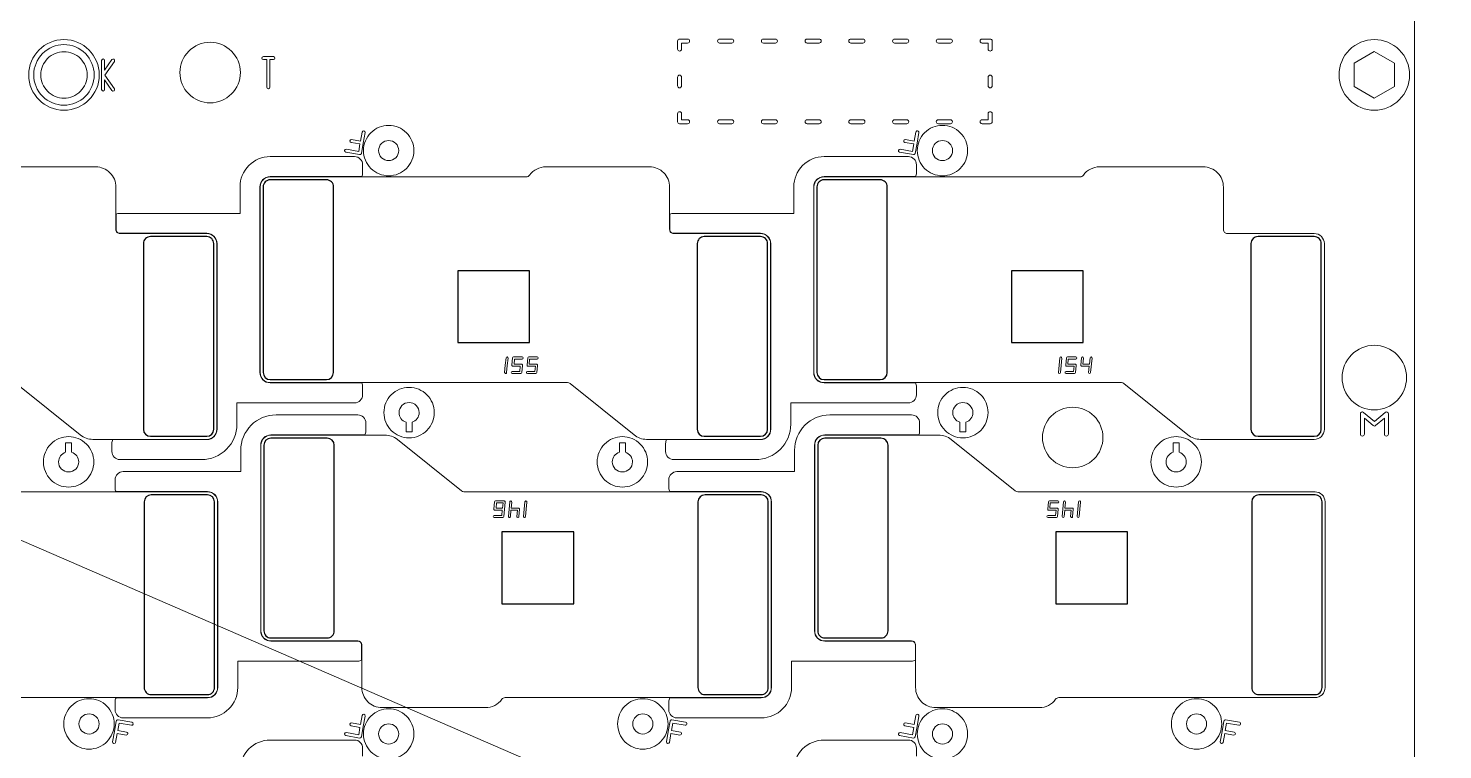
# Model space of a CAD drawing. Extents: x 2541 to 3941, y 2348 to 3338.
# Drawn here: x 3621.2 to 3691.3, y 2977.1 to 3012.8 of the extents above; entities that cross this region are included whole.
import ezdxf

# ---------------------------------------------------------------- set-up
doc = ezdxf.new("R2010")
doc.units = 0
doc.layers.get('0').update_dxf_attribs({"lineweight": 0})
doc.layers.add('barcodea-b_layer1', color=2, linetype='Continuous')
doc.layers.add('susa-b_layer0', color=1, linetype='Continuous')
doc.layers.add('備註', color=1, linetype='Continuous', lineweight=0)

msp = doc.modelspace()

# ---------------------------------------------------------------- linework, layer by layer
at = {"linetype": 'Continuous'}
for points in [[(3689.94795, 3057.52356), (3689.94795, 2915.09945, 0.142084), (3687.18575, 2915.45844), (3687.18575, 2914.95186, -0.19212), (3690.44795, 2914.25854), (3690.44795, 2906.77522, -0.192121), (3687.18575, 2906.0819), (3687.18575, 2905.57531, 0.013526), (3687.45389, 2905.54135)], [(3624.96528, 3010.75245), (3624.96528, 3011.2318, 1), (3624.81528, 3011.2318), (3624.81528, 3009.7914, 1), (3624.96528, 3009.7914), (3624.96528, 3010.27074)], [(3625.44871, 3009.83398), (3624.98139, 3010.5116), (3625.44871, 3011.18922, 1), (3625.32523, 3011.27438), (3624.96528, 3010.75245)], [(3624.96528, 3010.27074), (3625.32523, 3009.74882, 1), (3625.44871, 3009.83398)], [(3688.64637, 2992.72137), (3688.64637, 2993.71475, 0.63678), (3688.48216, 2993.79141), (3687.95035, 2993.34823), (3687.41853, 2993.79141, 0.63678), (3687.25432, 2993.71475), (3687.25432, 2992.72137, 1), (3687.45432, 2992.72137), (3687.45432, 2993.50124)], [(3687.45432, 2993.50124), (3687.88633, 2993.14123, 0.362064), (3688.01436, 2993.14123), (3688.44637, 2993.50124)], [(3688.44637, 2993.50124), (3688.44637, 2992.72137, 1), (3688.64637, 2992.72137)], [(3637.76437, 2976.75701), (3637.76437, 2977.15701, 0.414218), (3637.36437, 2977.55701), (3633.17948, 2977.55701, 0.414364), (3631.6796, 2976.05638)], [(3665.23437, 2976.75701), (3665.23437, 2977.15701, 0.414218), (3664.83437, 2977.55701), (3660.64948, 2977.55701, 0.414364), (3659.1496, 2976.05638)]]:
    msp.add_lwpolyline(points, format="xyb", dxfattribs=at)
for points in [[(3631.6975, 3010.63423, 0.414215), (3630.1975, 3012.13423, 0.414215), (3628.6975, 3010.63423, 0.414215), (3630.1975, 3009.13423, 0.414215)], [(3653.88444, 3012.09488, 1), (3653.88444, 3012.29488), (3653.48444, 3012.29488, 0.414228), (3653.38444, 3012.19488), (3653.38444, 3011.79488, 1), (3653.58444, 3011.79488), (3653.58444, 3012.09488)], [(3656.0714, 3012.09488, 1), (3656.0714, 3012.29488), (3655.4714, 3012.29488, 1), (3655.4714, 3012.09488)], [(3658.2414, 3012.09488, 1), (3658.2414, 3012.29488), (3657.6414, 3012.29488, 1), (3657.6414, 3012.09488)], [(3660.4114, 3012.09488, 1), (3660.4114, 3012.29488), (3659.8114, 3012.29488, 1), (3659.8114, 3012.09488)], [(3662.5814, 3012.09488, 1), (3662.5814, 3012.29488), (3661.9814, 3012.29488, 1), (3661.9814, 3012.09488)], [(3664.7514, 3012.09488, 1), (3664.7514, 3012.29488), (3664.1514, 3012.29488, 1), (3664.1514, 3012.09488)], [(3666.9214, 3012.09488, 1), (3666.9214, 3012.29488), (3666.3214, 3012.29488, 1), (3666.3214, 3012.09488)], [(3668.9914, 3011.79488), (3668.9914, 3012.19488, 0.414228), (3668.8914, 3012.29488), (3668.4914, 3012.29488, 1), (3668.4914, 3012.09488), (3668.7914, 3012.09488), (3668.7914, 3011.79488, 1)], [(3689.69795, 3010.51688, 0.414215), (3687.94795, 3012.26688, 0.414215), (3686.19795, 3010.51688, 0.414215), (3687.94795, 3008.76688, 0.414215)], [(3624.44795, 3010.51688, -0.414215), (3622.94795, 3009.01688, -0.414215), (3621.44795, 3010.51688, -0.414215), (3622.94795, 3012.01688, -0.414215)], [(3624.09795, 3010.51688, 0.414215), (3622.94795, 3011.66688, 0.414215), (3621.79795, 3010.51688, 0.414215), (3622.94795, 3009.36688, 0.414215)], [(3633.33652, 3011.27414, 1), (3633.33652, 3011.42414), (3633.08818, 3011.42414), (3632.83983, 3011.42414, 1), (3632.83983, 3011.27414), (3633.01318, 3011.27414), (3633.01318, 3009.90875, 1), (3633.16318, 3009.90875), (3633.16318, 3011.27414)], [(3653.58444, 3009.97488), (3653.58444, 3010.40608, 1), (3653.38444, 3010.40608), (3653.38444, 3009.97488, 1)], [(3668.9914, 3009.97488), (3668.9914, 3010.40608, 1), (3668.7914, 3010.40608), (3668.7914, 3009.97488, 1)], [(3653.88444, 3008.09488, 1), (3653.88444, 3008.29488), (3653.58444, 3008.29488), (3653.58444, 3008.59488, 1), (3653.38444, 3008.59488), (3653.38444, 3008.19488, 0.414228), (3653.48444, 3008.09488)], [(3668.9914, 3008.19488), (3668.9914, 3008.59488, 1), (3668.7914, 3008.59488), (3668.7914, 3008.29488), (3668.4914, 3008.29488, 1), (3668.4914, 3008.09488), (3668.8914, 3008.09488, 0.414228)], [(3640.3051, 3006.76785, 0.414215), (3639.0551, 3008.01785, 0.414215), (3637.8051, 3006.76785, 0.414215), (3639.0551, 3005.51785, 0.414215)], [(3656.0714, 3008.09488, 1), (3656.0714, 3008.29488), (3655.4714, 3008.29488, 1), (3655.4714, 3008.09488)], [(3658.2414, 3008.09488, 1), (3658.2414, 3008.29488), (3657.6414, 3008.29488, 1), (3657.6414, 3008.09488)], [(3660.4114, 3008.09488, 1), (3660.4114, 3008.29488), (3659.8114, 3008.29488, 1), (3659.8114, 3008.09488)], [(3662.5814, 3008.09488, 1), (3662.5814, 3008.29488), (3661.9814, 3008.29488, 1), (3661.9814, 3008.09488)], [(3664.7514, 3008.09488, 1), (3664.7514, 3008.29488), (3664.1514, 3008.29488, 1), (3664.1514, 3008.09488)], [(3667.7751, 3006.76785, 0.414215), (3666.5251, 3008.01785, 0.414215), (3665.2751, 3006.76785, 0.414215), (3666.5251, 3005.51785, 0.414215)], [(3666.9214, 3008.09488, 1), (3666.9214, 3008.29488), (3666.3214, 3008.29488, 1), (3666.3214, 3008.09488)], [(3637.8833, 3007.65563, 1), (3637.73558, 3007.68168), (3637.65804, 3007.24194), (3637.2183, 3007.31948, 1), (3637.19226, 3007.17176), (3637.632, 3007.09422), (3637.56748, 3006.72834), (3636.95654, 3006.83606, 1), (3636.9305, 3006.68834), (3637.6153, 3006.56759, 0.414237), (3637.70218, 3006.62843), (3637.79268, 3007.14169), (3637.7928, 3007.14237)], [(3639.5551, 3006.76785, -0.414217), (3639.0551, 3006.26785, -0.414217), (3638.5551, 3006.76785, -0.414217), (3639.0551, 3007.26785, -0.414217)], [(3665.3533, 3007.65563, 1), (3665.20558, 3007.68168), (3665.12804, 3007.24194), (3664.6883, 3007.31948, 1), (3664.66226, 3007.17176), (3665.102, 3007.09422), (3665.03748, 3006.72834), (3664.42654, 3006.83606, 1), (3664.4005, 3006.68834), (3665.0853, 3006.56759, 0.414237), (3665.17218, 3006.62843), (3665.26268, 3007.14169), (3665.2628, 3007.14237)], [(3667.0251, 3006.76785, -0.414217), (3666.5251, 3006.26785, -0.414217), (3666.0251, 3006.76785, -0.414217), (3666.5251, 3007.26785, -0.414217)], [(3630.52959, 2992.957), (3630.52959, 3002.15688, 0.414219), (3630.02947, 3002.65701), (3625.72249, 3002.65701, -0.414223), (3625.52249, 3002.85701), (3625.52249, 3004.96181, 0.414215), (3624.52249, 3005.9618), (3619.3856, 3005.9618, 0.24029), (3618.57596, 3005.5492, -0.240069), (3618.41453, 3005.46701), (3605.70948, 3005.46701, 0.414366), (3605.2096, 3004.96689), (3605.2096, 2995.76701, 0.414365), (3605.70948, 2995.26688), (3620.45901, 2995.26688, -0.170771), (3620.58422, 2995.22284), (3623.75516, 2992.6771, 0.170765), (3624.38127, 2992.45688), (3630.02947, 2992.45688, 0.414218)], [(3637.76437, 2994.66688), (3637.76437, 2995.06688, 0.124386), (3637.71636, 2995.25688), (3633.17948, 2995.25688, -0.414365), (3632.6696, 2995.76701), (3632.6696, 3004.96688, -0.414366), (3633.17948, 3005.47701), (3637.71636, 3005.47701, 0.124392), (3637.76437, 3005.66701), (3637.76437, 3006.06701, 0.414218), (3637.36437, 3006.46701), (3633.17948, 3006.46701, 0.414364), (3631.6796, 3004.96638), (3631.6796, 3003.65701), (3625.72249, 3003.65701, 0.124388), (3625.53249, 3003.60901), (3625.53249, 3002.85701, 0.414224), (3625.72249, 3002.66701), (3630.02947, 3002.66701, -0.414218), (3630.53959, 3002.15688), (3630.53959, 2992.957, -0.414217), (3630.02947, 2992.44688), (3625.3705, 2992.44688, 0.124388), (3625.32249, 2992.25688), (3625.32249, 2991.85688, 0.414218), (3625.72249, 2991.45688), (3629.77959, 2991.45688, 0.414215), (3631.52959, 2993.20688), (3631.52959, 2994.26688), (3637.36437, 2994.26688, 0.414218)], [(3657.99959, 2992.957), (3657.99959, 3002.15688, 0.414219), (3657.49947, 3002.65701), (3653.19249, 3002.65701, -0.414223), (3652.99249, 3002.85701), (3652.99249, 3004.96181, 0.414215), (3651.99249, 3005.9618), (3646.8556, 3005.9618, 0.24029), (3646.04596, 3005.5492, -0.240069), (3645.88453, 3005.46701), (3633.17948, 3005.46701, 0.414366), (3632.6796, 3004.96689), (3632.6796, 2995.76701, 0.414365), (3633.17948, 2995.26688), (3647.92901, 2995.26688, -0.170771), (3648.05422, 2995.22284), (3651.22516, 2992.6771, 0.170765), (3651.85127, 2992.45688), (3657.49947, 2992.45688, 0.414218)], [(3665.23437, 2994.66688), (3665.23437, 2995.06688, 0.124386), (3665.18636, 2995.25688), (3660.64948, 2995.25688, -0.414365), (3660.1396, 2995.76701), (3660.1396, 3004.96688, -0.414366), (3660.64948, 3005.47701), (3665.18636, 3005.47701, 0.124392), (3665.23437, 3005.66701), (3665.23437, 3006.06701, 0.414218), (3664.83437, 3006.46701), (3660.64948, 3006.46701, 0.414364), (3659.1496, 3004.96638), (3659.1496, 3003.65701), (3653.19249, 3003.65701, 0.124388), (3653.00249, 3003.60901), (3653.00249, 3002.85701, 0.414224), (3653.19249, 3002.66701), (3657.49947, 3002.66701, -0.414218), (3658.00959, 3002.15688), (3658.00959, 2992.957, -0.414217), (3657.49947, 2992.44688), (3652.8405, 2992.44688, 0.124388), (3652.79249, 2992.25688), (3652.79249, 2991.85688, 0.414218), (3653.19249, 2991.45688), (3657.24959, 2991.45688, 0.414215), (3658.99959, 2993.20688), (3658.99959, 2994.26688), (3664.83437, 2994.26688, 0.414218)], [(3685.46959, 2992.957), (3685.46959, 3002.15688, 0.414219), (3684.96947, 3002.65701), (3680.66249, 3002.65701, -0.414223), (3680.46249, 3002.85701), (3680.46249, 3004.96181, 0.414215), (3679.46249, 3005.9618), (3674.3256, 3005.9618, 0.24029), (3673.51596, 3005.5492, -0.240069), (3673.35453, 3005.46701), (3660.64948, 3005.46701, 0.414366), (3660.1496, 3004.96689), (3660.1496, 2995.76701, 0.414365), (3660.64948, 2995.26688), (3675.39901, 2995.26688, -0.170771), (3675.52422, 2995.22284), (3678.69516, 2992.6771, 0.170765), (3679.32127, 2992.45688), (3684.96947, 2992.45688, 0.414218)], [(3689.54795, 2995.51688, 0.414215), (3687.94795, 2997.11688, 0.414215), (3686.34795, 2995.51688, 0.414215), (3687.94795, 2993.91688, 0.414215)], [(3644.97475, 2996.48429, 1), (3644.8752, 2996.49383), (3644.84076, 2996.1343), (3644.80633, 2995.77478, 1), (3644.90587, 2995.76524), (3644.94031, 2996.12477)], [(3645.69031, 2996.12477, 0.443552), (3645.64036, 2996.17953), (3645.2737, 2996.17953), (3645.29856, 2996.43906), (3645.67497, 2996.43906, 1), (3645.67497, 2996.53906), (3645.25329, 2996.53906, 0.387555), (3645.20335, 2996.49383), (3645.16891, 2996.1343, 0.443552), (3645.21886, 2996.07953), (3645.58552, 2996.07953), (3645.56066, 2995.82001), (3645.18425, 2995.82001, 1), (3645.18425, 2995.72001), (3645.60592, 2995.72001, 0.387555), (3645.65587, 2995.76524)], [(3646.44031, 2996.12477, 0.443552), (3646.39036, 2996.17953), (3646.0237, 2996.17953), (3646.04856, 2996.43906), (3646.42497, 2996.43906, 1), (3646.42497, 2996.53906), (3646.00329, 2996.53906, 0.387555), (3645.95335, 2996.49383), (3645.91891, 2996.1343, 0.443552), (3645.96886, 2996.07953), (3646.33552, 2996.07953), (3646.31066, 2995.82001), (3645.93425, 2995.82001, 1), (3645.93425, 2995.72001), (3646.35592, 2995.72001, 0.387555), (3646.40587, 2995.76524)], [(3672.44475, 2996.48429, 1), (3672.3452, 2996.49383), (3672.31076, 2996.1343), (3672.27633, 2995.77478, 1), (3672.37587, 2995.76524), (3672.41031, 2996.12477)], [(3673.16031, 2996.12477, 0.443552), (3673.11036, 2996.17953), (3672.7437, 2996.17953), (3672.76856, 2996.43906), (3673.14497, 2996.43906, 1), (3673.14497, 2996.53906), (3672.72329, 2996.53906, 0.387555), (3672.67335, 2996.49383), (3672.63891, 2996.1343, 0.443552), (3672.68886, 2996.07953), (3673.05552, 2996.07953), (3673.03066, 2995.82001), (3672.65425, 2995.82001, 1), (3672.65425, 2995.72001), (3673.07592, 2995.72001, 0.387555), (3673.12587, 2995.76524)], [(3673.94475, 2996.48429, 1), (3673.8452, 2996.49383), (3673.8151, 2996.17953), (3673.4937, 2996.17953), (3673.52289, 2996.48429, 1), (3673.42335, 2996.49383), (3673.38891, 2996.1343, 0.443552), (3673.43886, 2996.07953), (3673.80552, 2996.07953), (3673.77633, 2995.77478, 1), (3673.87587, 2995.76524)], [(3641.31768, 2993.783, 0.414215), (3640.06768, 2995.033, 0.414215), (3638.81768, 2993.783, 0.414215), (3640.06768, 2992.533, 0.414215)], [(3668.78768, 2993.783, 0.414215), (3667.53768, 2995.033, 0.414215), (3666.28768, 2993.783, 0.414215), (3667.53768, 2992.533, 0.414215)], [(3640.56768, 2993.783, -0.327542), (3640.21768, 2993.30603), (3640.21768, 2992.83185), (3639.91768, 2992.83185), (3639.91768, 2993.30603, -0.327544), (3639.56768, 2993.783, -0.414217), (3640.06768, 2994.283, -0.414217)], [(3668.03768, 2993.783, -0.327542), (3667.68768, 2993.30603), (3667.68768, 2992.83185), (3667.38768, 2992.83185), (3667.38768, 2993.30603, -0.327544), (3667.03768, 2993.783, -0.414217), (3667.53768, 2994.283, -0.414217)], [(3674.48576, 2992.54955, 0.414215), (3672.98576, 2994.04955, 0.414215), (3671.48576, 2992.54955, 0.414215), (3672.98576, 2991.04955, 0.414215)], [(3637.92341, 2992.86688), (3637.92341, 2993.26688, 0.414218), (3637.52341, 2993.66688), (3633.4663, 2993.66688, 0.414215), (3631.7163, 2991.91688), (3631.7163, 2990.85688), (3625.88153, 2990.85688, 0.414218), (3625.48153, 2990.45688), (3625.48153, 2990.05688, 0.124388), (3625.52953, 2989.86688), (3630.06642, 2989.86688, -0.414365), (3630.57629, 2989.35675), (3630.57629, 2980.15688, -0.414366), (3630.06642, 2979.64675), (3625.52953, 2979.64675, 0.124388), (3625.48153, 2979.45675), (3625.48153, 2979.05675, 0.414218), (3625.88153, 2978.65675), (3630.06642, 2978.65675, 0.414364), (3631.56629, 2980.15738), (3631.56629, 2981.46675), (3637.52341, 2981.46675, 0.124386), (3637.71341, 2981.51475), (3637.71341, 2982.26675, 0.414224), (3637.52341, 2982.45675), (3633.21643, 2982.45675, -0.414218), (3632.7063, 2982.96688), (3632.7063, 2992.16676, -0.414217), (3633.21643, 2992.67688), (3637.8754, 2992.67688, 0.124392)], [(3665.39341, 2992.86688), (3665.39341, 2993.26688, 0.414218), (3664.99341, 2993.66688), (3660.9363, 2993.66688, 0.414215), (3659.1863, 2991.91688), (3659.1863, 2990.85688), (3653.35153, 2990.85688, 0.414218), (3652.95153, 2990.45688), (3652.95153, 2990.05688, 0.124388), (3652.99953, 2989.86688), (3657.53642, 2989.86688, -0.414365), (3658.04629, 2989.35675), (3658.04629, 2980.15688, -0.414366), (3657.53642, 2979.64675), (3652.99953, 2979.64675, 0.124388), (3652.95153, 2979.45675), (3652.95153, 2979.05675, 0.414218), (3653.35153, 2978.65675), (3657.53642, 2978.65675, 0.414364), (3659.03629, 2980.15738), (3659.03629, 2981.46675), (3664.99341, 2981.46675, 0.124386), (3665.18341, 2981.51475), (3665.18341, 2982.26675, 0.414224), (3664.99341, 2982.45675), (3660.68643, 2982.45675, -0.414218), (3660.1763, 2982.96688), (3660.1763, 2992.16676, -0.414217), (3660.68643, 2992.67688), (3665.3454, 2992.67688, 0.124392)], [(3630.56629, 2980.15687), (3630.56629, 2989.35675, 0.414365), (3630.06642, 2989.85688), (3615.31689, 2989.85688, -0.170771), (3615.19168, 2989.90092), (3612.02074, 2992.44666, 0.170765), (3611.39463, 2992.66688), (3605.74643, 2992.66688, 0.414218), (3605.2463, 2992.16676), (3605.2463, 2982.96688, 0.414219), (3605.74643, 2982.46675), (3610.05341, 2982.46675, -0.414223), (3610.25341, 2982.26675), (3610.25341, 2980.16195, 0.414215), (3611.2534, 2979.16196), (3616.3903, 2979.16196, 0.24029), (3617.19994, 2979.57456, -0.240069), (3617.36137, 2979.65675), (3630.06642, 2979.65675, 0.414366)], [(3624.42822, 2991.34076, 0.414215), (3623.17822, 2992.59076, 0.414215), (3621.92822, 2991.34076, 0.414215), (3623.17822, 2990.09076, 0.414215)], [(3658.03629, 2980.15687), (3658.03629, 2989.35675, 0.414365), (3657.53642, 2989.85688), (3642.78689, 2989.85688, -0.170771), (3642.66168, 2989.90092), (3639.49074, 2992.44666, 0.170765), (3638.86463, 2992.66688), (3633.21643, 2992.66688, 0.414218), (3632.7163, 2992.16676), (3632.7163, 2982.96688, 0.414219), (3633.21643, 2982.46675), (3637.52341, 2982.46675, -0.414223), (3637.72341, 2982.26675), (3637.72341, 2980.16195, 0.414215), (3638.7234, 2979.16196), (3643.8603, 2979.16196, 0.24029), (3644.66994, 2979.57456, -0.240069), (3644.83137, 2979.65675), (3657.53642, 2979.65675, 0.414366)], [(3651.89822, 2991.34076, 0.414215), (3650.64822, 2992.59076, 0.414215), (3649.39822, 2991.34076, 0.414215), (3650.64822, 2990.09076, 0.414215)], [(3685.50629, 2980.15687), (3685.50629, 2989.35675, 0.414365), (3685.00642, 2989.85688), (3670.25689, 2989.85688, -0.170771), (3670.13168, 2989.90092), (3666.96074, 2992.44666, 0.170765), (3666.33463, 2992.66688), (3660.68643, 2992.66688, 0.414218), (3660.1863, 2992.16676), (3660.1863, 2982.96688, 0.414219), (3660.68643, 2982.46675), (3664.99341, 2982.46675, -0.414223), (3665.19341, 2982.26675), (3665.19341, 2980.16195, 0.414215), (3666.1934, 2979.16196), (3671.3303, 2979.16196, 0.24029), (3672.13994, 2979.57456, -0.240069), (3672.30137, 2979.65675), (3685.00642, 2979.65675, 0.414366)], [(3679.36822, 2991.34076, 0.414215), (3678.11822, 2992.59076, 0.414215), (3676.86822, 2991.34076, 0.414215), (3678.11822, 2990.09076, 0.414215)], [(3623.67822, 2991.34076, -0.414217), (3623.17822, 2990.84076, -0.414217), (3622.67822, 2991.34076, -0.327542), (3623.02822, 2991.81773), (3623.02822, 2992.29191), (3623.32822, 2992.29191), (3623.32822, 2991.81773, -0.327544)], [(3651.14822, 2991.34076, -0.414217), (3650.64822, 2990.84076, -0.414217), (3650.14822, 2991.34076, -0.327542), (3650.49822, 2991.81773), (3650.49822, 2992.29191), (3650.79822, 2992.29191), (3650.79822, 2991.81773, -0.327544)], [(3678.61822, 2991.34076, -0.414217), (3678.11822, 2990.84076, -0.414217), (3677.61822, 2991.34076, -0.327542), (3677.96822, 2991.81773), (3677.96822, 2992.29191), (3678.26822, 2992.29191), (3678.26822, 2991.81773, -0.327544)], [(3644.83142, 2989.34898, 0.443552), (3644.78148, 2989.40375), (3644.35997, 2989.40375, 0.387555), (3644.31003, 2989.35852), (3644.27559, 2988.99899, 0.443552), (3644.32554, 2988.94423), (3644.6922, 2988.94423), (3644.66734, 2988.6847), (3644.29092, 2988.6847, 1), (3644.29092, 2988.5847), (3644.7126, 2988.5847, 0.387555), (3644.76255, 2988.62993)], [(3645.54699, 2988.98946, 0.443552), (3645.49704, 2989.04423), (3645.13038, 2989.04423), (3645.15957, 2989.34898, 1), (3645.06003, 2989.35852), (3644.99115, 2988.63947, 1), (3645.0907, 2988.62993), (3645.1208, 2988.94423), (3645.4422, 2988.94423), (3645.41301, 2988.63947, 1), (3645.51255, 2988.62993)], [(3645.90957, 2989.34898, 1), (3645.81003, 2989.35852), (3645.77559, 2988.99899), (3645.74115, 2988.63947, 1), (3645.8407, 2988.62993), (3645.87513, 2988.98946)], [(3672.26699, 2988.98946, 0.443552), (3672.21704, 2989.04423), (3671.85038, 2989.04423), (3671.87524, 2989.30375), (3672.25165, 2989.30375, 1), (3672.25165, 2989.40375), (3671.82997, 2989.40375, 0.387555), (3671.78003, 2989.35852), (3671.74559, 2988.99899, 0.443552), (3671.79554, 2988.94423), (3672.1622, 2988.94423), (3672.13734, 2988.6847), (3671.76092, 2988.6847, 1), (3671.76092, 2988.5847), (3672.1826, 2988.5847, 0.387555), (3672.23255, 2988.62993)], [(3673.01699, 2988.98946, 0.443552), (3672.96704, 2989.04423), (3672.60038, 2989.04423), (3672.62957, 2989.34898, 1), (3672.53003, 2989.35852), (3672.46115, 2988.63947, 1), (3672.5607, 2988.62993), (3672.5908, 2988.94423), (3672.9122, 2988.94423), (3672.88301, 2988.63947, 1), (3672.98255, 2988.62993)], [(3673.37957, 2989.34898, 1), (3673.28003, 2989.35852), (3673.24559, 2988.99899), (3673.21115, 2988.63947, 1), (3673.3107, 2988.62993), (3673.34513, 2988.98946)], [(3625.4408, 2978.35591, 0.414215), (3624.1908, 2979.60591, 0.414215), (3622.9408, 2978.35591, 0.414215), (3624.1908, 2977.10591, 0.414215)], [(3652.9108, 2978.35591, 0.414215), (3651.6608, 2979.60591, 0.414215), (3650.4108, 2978.35591, 0.414215), (3651.6608, 2977.10591, 0.414215)], [(3680.3808, 2978.35591, 0.414215), (3679.1308, 2979.60591, 0.414215), (3677.8808, 2978.35591, 0.414215), (3679.1308, 2977.10591, 0.414215)], [(3624.6908, 2978.35591, -0.414217), (3624.1908, 2977.85591, -0.414217), (3623.6908, 2978.35591, -0.414217), (3624.1908, 2978.85591, -0.414217)], [(3626.3154, 2978.43542), (3625.6306, 2978.55617, 0.414237), (3625.54372, 2978.49533), (3625.45322, 2977.98207), (3625.4531, 2977.98139), (3625.3626, 2977.46813, 1), (3625.51032, 2977.44208), (3625.58785, 2977.88182), (3626.02759, 2977.80428, 1), (3626.05364, 2977.952), (3625.6139, 2978.02954), (3625.67842, 2978.39542), (3626.28936, 2978.2877, 1)], [(3637.8833, 2978.74563, 1), (3637.73558, 2978.77168), (3637.65804, 2978.33194), (3637.2183, 2978.40948, 1), (3637.19226, 2978.26176), (3637.632, 2978.18422), (3637.56748, 2977.81834), (3636.95654, 2977.92606, 1), (3636.9305, 2977.77834), (3637.6153, 2977.65759, 0.414237), (3637.70218, 2977.71843), (3637.79268, 2978.23169), (3637.7928, 2978.23237)], [(3640.3051, 2977.85785, 0.414215), (3639.0551, 2979.10785, 0.414215), (3637.8051, 2977.85785, 0.414215), (3639.0551, 2976.60785, 0.414215)], [(3652.1608, 2978.35591, -0.414217), (3651.6608, 2977.85591, -0.414217), (3651.1608, 2978.35591, -0.414217), (3651.6608, 2978.85591, -0.414217)], [(3653.7854, 2978.43542), (3653.1006, 2978.55617, 0.414237), (3653.01372, 2978.49533), (3652.92322, 2977.98207), (3652.9231, 2977.98139), (3652.8326, 2977.46813, 1), (3652.98032, 2977.44208), (3653.05785, 2977.88182), (3653.49759, 2977.80428, 1), (3653.52364, 2977.952), (3653.0839, 2978.02954), (3653.14842, 2978.39542), (3653.75936, 2978.2877, 1)], [(3665.3533, 2978.74563, 1), (3665.20558, 2978.77168), (3665.12804, 2978.33194), (3664.6883, 2978.40948, 1), (3664.66226, 2978.26176), (3665.102, 2978.18422), (3665.03748, 2977.81834), (3664.42654, 2977.92606, 1), (3664.4005, 2977.77834), (3665.0853, 2977.65759, 0.414237), (3665.17218, 2977.71843), (3665.26268, 2978.23169), (3665.2628, 2978.23237)], [(3667.7751, 2977.85785, 0.414215), (3666.5251, 2979.10785, 0.414215), (3665.2751, 2977.85785, 0.414215), (3666.5251, 2976.60785, 0.414215)], [(3679.6308, 2978.35591, -0.414217), (3679.1308, 2977.85591, -0.414217), (3678.6308, 2978.35591, -0.414217), (3679.1308, 2978.85591, -0.414217)], [(3681.2554, 2978.43542), (3680.5706, 2978.55617, 0.414237), (3680.48372, 2978.49533), (3680.39322, 2977.98207), (3680.3931, 2977.98139), (3680.3026, 2977.46813, 1), (3680.45032, 2977.44208), (3680.52785, 2977.88182), (3680.96759, 2977.80428, 1), (3680.99364, 2977.952), (3680.5539, 2978.02954), (3680.61842, 2978.39542), (3681.22936, 2978.2877, 1)], [(3639.5551, 2977.85785, -0.414217), (3639.0551, 2977.35785, -0.414217), (3638.5551, 2977.85785, -0.414217), (3639.0551, 2978.35785, -0.414217)], [(3667.0251, 2977.85785, -0.414217), (3666.5251, 2977.35785, -0.414217), (3666.0251, 2977.85785, -0.414217), (3666.5251, 2978.35785, -0.414217)]]:
    msp.add_lwpolyline(points, format="xyb", close=True, dxfattribs=at)
for points in [[(3688.94795, 3009.93953), (3687.94795, 3009.36218), (3686.94795, 3009.93953), (3686.94795, 3011.09423), (3687.94795, 3011.67158), (3688.94795, 3011.09423)], [(3644.72663, 2989.30375), (3644.70178, 2989.04423), (3644.38038, 2989.04423), (3644.40524, 2989.30375)]]:
    msp.add_lwpolyline(points, close=True, dxfattribs=at)
msp.add_circle((3622.94795, 3010.51688), 1.75)
at = {"layer": 'barcodea-b_layer1', "linetype": 'Continuous'}
for points in [[(3646.04, 2997.25748), (3646.04, 3000.81348), (3642.484, 3000.81348), (3642.484, 2997.25748)], [(3673.51, 2997.25748), (3673.51, 3000.81348), (3669.954, 3000.81348), (3669.954, 2997.25748)], [(3648.23189, 2984.31028), (3648.23189, 2987.86628), (3644.67589, 2987.86628), (3644.67589, 2984.31028)], [(3675.70189, 2984.31028), (3675.70189, 2987.86628), (3672.14589, 2987.86628), (3672.14589, 2984.31028)]]:
    msp.add_lwpolyline(points, close=True, dxfattribs=at)
at = {"layer": 'susa-b_layer0', "linetype": 'Continuous'}
for points in [[(3636.31955, 2995.76701), (3636.31955, 3004.96714, 0.414221), (3635.96954, 3005.31715), (3633.17958, 3005.31715, 0.414218), (3632.82959, 3004.96714), (3632.82959, 2995.76726, 0.414197), (3633.17958, 2995.41725), (3635.96954, 2995.41725, 0.414007)], [(3663.78955, 2995.76701), (3663.78955, 3004.96714, 0.414221), (3663.43954, 3005.31715), (3660.64958, 3005.31715, 0.414218), (3660.29959, 3004.96714), (3660.29959, 2995.76726, 0.414197), (3660.64958, 2995.41725), (3663.43954, 2995.41725, 0.414007)], [(3630.37948, 2992.957), (3630.37948, 3002.15714, 0.414221), (3630.02947, 3002.50715), (3627.23951, 3002.50715, 0.414218), (3626.88952, 3002.15714), (3626.88952, 2992.95726, 0.414197), (3627.23951, 2992.60725), (3630.02947, 2992.60725, 0.414007)], [(3657.84948, 2992.957), (3657.84948, 3002.15714, 0.414221), (3657.49947, 3002.50715), (3654.70951, 3002.50715, 0.414218), (3654.35952, 3002.15714), (3654.35952, 2992.95726, 0.414197), (3654.70951, 2992.60725), (3657.49947, 2992.60725, 0.414007)], [(3685.31948, 2992.957), (3685.31948, 3002.15714, 0.414221), (3684.96947, 3002.50715), (3682.17951, 3002.50715, 0.414218), (3681.82952, 3002.15714), (3681.82952, 2992.95726, 0.414197), (3682.17951, 2992.60725), (3684.96947, 2992.60725, 0.414007)], [(3636.35638, 2982.96662), (3636.35638, 2992.1665, 0.414197), (3636.00639, 2992.51651), (3633.21643, 2992.51651, 0.414007), (3632.86642, 2992.16676), (3632.86642, 2982.96662, 0.414221), (3633.21643, 2982.61661), (3636.00639, 2982.61661, 0.414218)], [(3663.82638, 2982.96662), (3663.82638, 2992.1665, 0.414197), (3663.47639, 2992.51651), (3660.68643, 2992.51651, 0.414007), (3660.33642, 2992.16676), (3660.33642, 2982.96662, 0.414221), (3660.68643, 2982.61661), (3663.47639, 2982.61661, 0.414218)], [(3630.41631, 2980.15662), (3630.41631, 2989.3565, 0.414197), (3630.06632, 2989.70651), (3627.27636, 2989.70651, 0.414007), (3626.92635, 2989.35675), (3626.92635, 2980.15662, 0.414221), (3627.27636, 2979.80661), (3630.06632, 2979.80661, 0.414218)], [(3657.88631, 2980.15662), (3657.88631, 2989.3565, 0.414197), (3657.53632, 2989.70651), (3654.74636, 2989.70651, 0.414007), (3654.39635, 2989.35675), (3654.39635, 2980.15662, 0.414221), (3654.74636, 2979.80661), (3657.53632, 2979.80661, 0.414218)], [(3685.35631, 2980.15662), (3685.35631, 2989.3565, 0.414197), (3685.00632, 2989.70651), (3682.21636, 2989.70651, 0.414007), (3681.86635, 2989.35675), (3681.86635, 2980.15662, 0.414221), (3682.21636, 2979.80661), (3685.00632, 2979.80661, 0.414218)]]:
    msp.add_lwpolyline(points, format="xyb", close=True, dxfattribs=at)
at = {"layer": '備註'}
msp.add_line((3562.95541, 3012.49044), (3711.82722, 2948.05288), dxfattribs=at)

doc.saveas('drawing.dxf')
